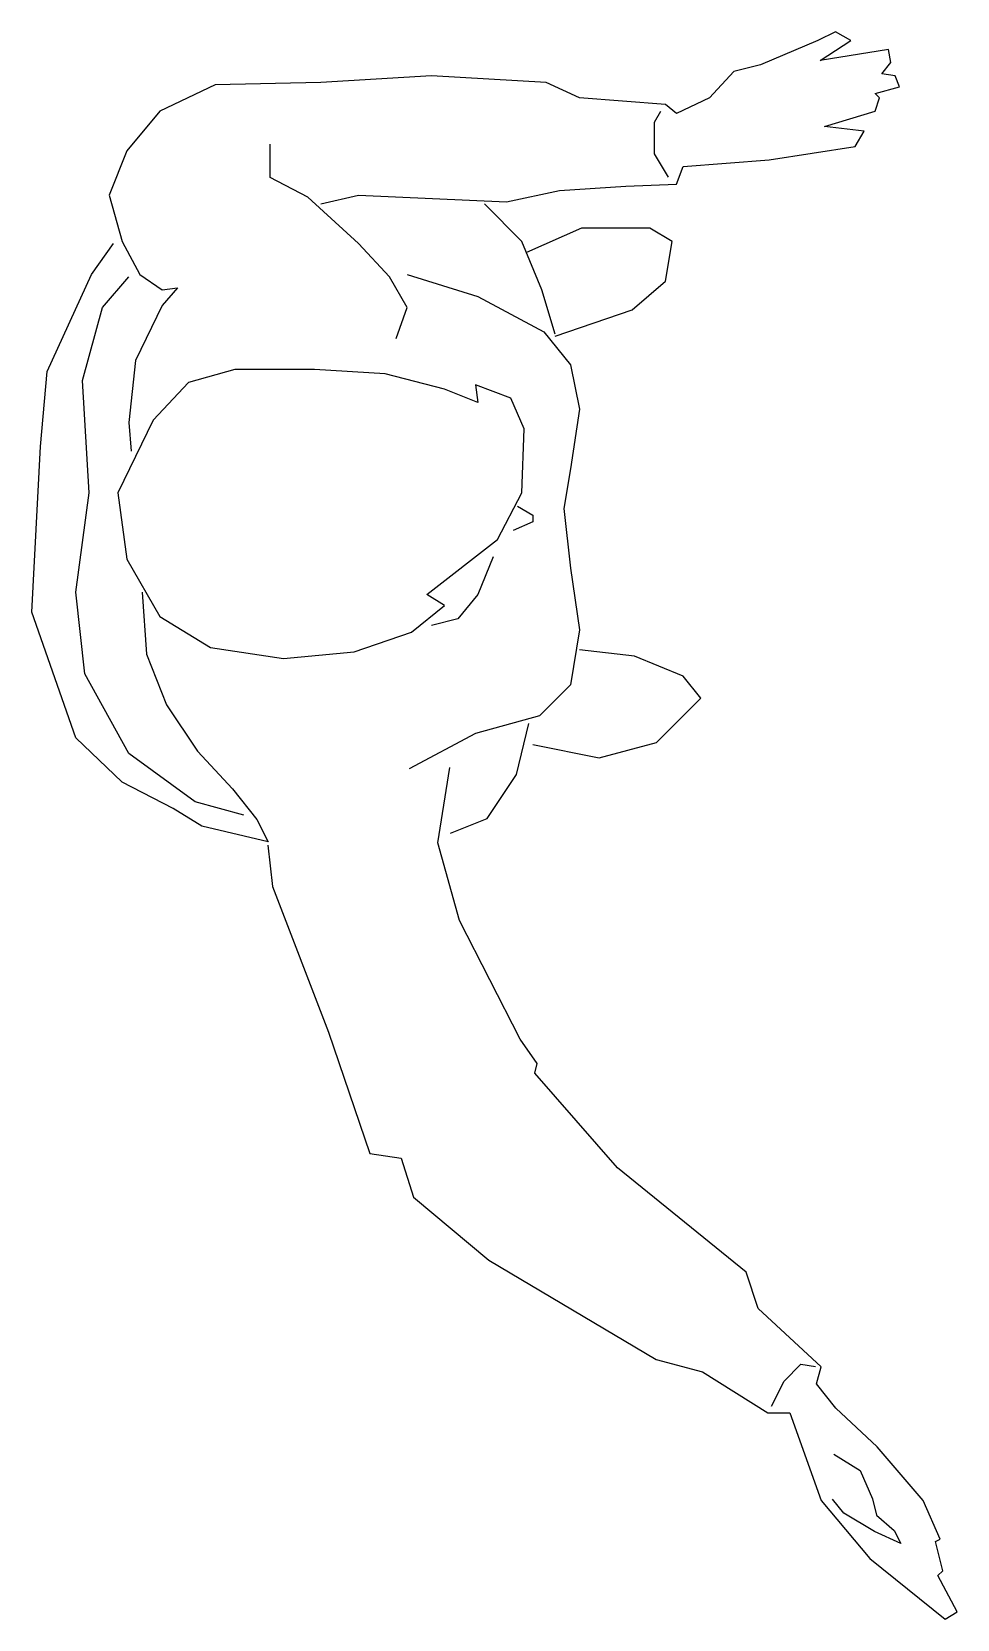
# Model space of a CAD drawing. Header units: millimetres. Extents: x -1486.688 to -1486.187, y 1863.176 to 1864.035.
import ezdxf

# ---------------------------------------------------------------- set-up
doc = ezdxf.new("R2010")
doc.units = ezdxf.units.MM
doc.header["$LTSCALE"] = 10
doc.layers.add('Humanos', color=2, linetype='Continuous')

msp = doc.modelspace()

# ---------------------------------------------------------------- linework, layer by layer
at = {"layer": 'Humanos'}
for points in [[(-1486.53139, 1863.94153), (-1486.51109, 1863.94631), (-1486.43109, 1863.94273), (-1486.40244, 1863.94869), (-1486.36662, 1863.95108), (-1486.33916, 1863.95227), (-1486.33558, 1863.96181), (-1486.28901, 1863.96539), (-1486.24245, 1863.97255), (-1486.23767, 1863.9809), (-1486.25916, 1863.98329), (-1486.2317, 1863.99164), (-1486.22931, 1863.9988), (-1486.2317, 1864.00118), (-1486.21857, 1864.00476), (-1486.22095, 1864.01073), (-1486.22812, 1864.01192), (-1486.22334, 1864.01788), (-1486.22454, 1864.02504), (-1486.26155, 1864.01908), (-1486.24483, 1864.02981), (-1486.25319, 1864.03458), (-1486.26274, 1864.02981), (-1486.29379, 1864.01669), (-1486.30811, 1864.01311), (-1486.32125, 1863.9988), (-1486.33916, 1863.99045), (-1486.34513, 1863.99522), (-1486.39169, 1863.9988), (-1486.4096, 1864.00715), (-1486.47169, 1864.01073), (-1486.53139, 1864.00715), (-1486.5887, 1864.00595), (-1486.61855, 1863.99164), (-1486.63646, 1863.97016), (-1486.64601, 1863.94631), (-1486.63885, 1863.92125), (-1486.62929, 1863.90336), (-1486.61736, 1863.89501), (-1486.609, 1863.8962), (-1486.61736, 1863.88666), (-1486.63168, 1863.85683), (-1486.63526, 1863.82343), (-1486.63407, 1863.80792)], [(-1486.34789, 1863.99145), (-1486.35127, 1863.98555), (-1486.35127, 1863.96868), (-1486.34367, 1863.95604)], [(-1486.49079, 1863.86876), (-1486.48482, 1863.88546), (-1486.49438, 1863.90217), (-1486.51109, 1863.92006), (-1486.53855, 1863.94511), (-1486.55885, 1863.95585), (-1486.55885, 1863.97374)], [(-1486.40483, 1863.87115), (-1486.41199, 1863.89501), (-1486.42274, 1863.92125), (-1486.44303, 1863.94153)], [(-1486.40483, 1863.86996), (-1486.36304, 1863.88427), (-1486.34513, 1863.89978), (-1486.34155, 1863.92125), (-1486.35349, 1863.92841), (-1486.3905, 1863.92841), (-1486.42035, 1863.91529)], [(-1486.6281, 1863.73157), (-1486.62571, 1863.69817), (-1486.61497, 1863.67073), (-1486.59825, 1863.64568), (-1486.57915, 1863.6254), (-1486.56601, 1863.6087), (-1486.56004, 1863.59677), (-1486.59586, 1863.60512), (-1486.61139, 1863.61466), (-1486.63885, 1863.62898), (-1486.66392, 1863.65284), (-1486.6878, 1863.72084), (-1486.68302, 1863.81031), (-1486.67944, 1863.85087), (-1486.65556, 1863.90336), (-1486.64362, 1863.92006)], [(-1486.57318, 1863.61108), (-1486.59945, 1863.61824), (-1486.63526, 1863.64449), (-1486.65914, 1863.68743), (-1486.66392, 1863.73157), (-1486.65676, 1863.78526), (-1486.66034, 1863.8461), (-1486.64959, 1863.88546), (-1486.63526, 1863.90217)], [(-1486.48482, 1863.90336), (-1486.44662, 1863.89143), (-1486.4108, 1863.87234), (-1486.39647, 1863.85445), (-1486.39169, 1863.83059), (-1486.39647, 1863.79838), (-1486.40005, 1863.77691), (-1486.39647, 1863.7447), (-1486.39169, 1863.71129), (-1486.39647, 1863.68147), (-1486.41318, 1863.66477), (-1486.44781, 1863.65522), (-1486.48363, 1863.63614)], [(-1486.42512, 1863.7781), (-1486.41677, 1863.77333), (-1486.41677, 1863.76975), (-1486.42751, 1863.76498)], [(-1486.43826, 1863.75066), (-1486.44662, 1863.73038), (-1486.45736, 1863.71726), (-1486.47169, 1863.71368)], [(-1486.41677, 1863.64926), (-1486.38095, 1863.6421), (-1486.3499, 1863.65045), (-1486.32602, 1863.67431), (-1486.33558, 1863.68624), (-1486.36184, 1863.69698), (-1486.39169, 1863.70056)], [(-1486.4613, 1863.60138), (-1486.44151, 1863.60929), (-1486.42569, 1863.63301), (-1486.41909, 1863.66069)], [(-1486.56015, 1863.59486), (-1486.55753, 1863.57256), (-1486.52733, 1863.49386), (-1486.50502, 1863.42828), (-1486.48795, 1863.42566), (-1486.48139, 1863.40467), (-1486.44069, 1863.37057), (-1486.35011, 1863.31679), (-1486.32517, 1863.31024), (-1486.28973, 1863.28794), (-1486.27791, 1863.28794), (-1486.26085, 1863.24072), (-1486.23459, 1863.20924), (-1486.1939, 1863.17645), (-1486.18733, 1863.18038), (-1486.19783, 1863.20006), (-1486.19521, 1863.20268), (-1486.19915, 1863.21842), (-1486.19652, 1863.21973), (-1486.20571, 1863.24072), (-1486.23065, 1863.26958), (-1486.25297, 1863.29056), (-1486.26347, 1863.30368), (-1486.26085, 1863.31286), (-1486.29498, 1863.34434), (-1486.30154, 1863.36401), (-1486.37112, 1863.42041), (-1486.41575, 1863.47157), (-1486.41444, 1863.47681), (-1486.42363, 1863.48993), (-1486.45645, 1863.5542), (-1486.46826, 1863.59617), (-1486.4617, 1863.63683)], [(-1486.28779, 1863.29165), (-1486.281, 1863.30521), (-1486.27194, 1863.31426), (-1486.26402, 1863.31312)], [(-1486.25409, 1863.26568), (-1486.23979, 1863.25689), (-1486.23318, 1863.2415), (-1486.23098, 1863.23271), (-1486.22142, 1863.22449), (-1486.21778, 1863.21732), (-1486.23208, 1863.22391), (-1486.24859, 1863.23381), (-1486.25471, 1863.24131)]]:
    msp.add_lwpolyline(points, dxfattribs=at)
msp.add_lwpolyline([(-1486.47408, 1863.73038), (-1486.43587, 1863.7602), (-1486.42274, 1863.78526), (-1486.42154, 1863.81985), (-1486.42871, 1863.83655), (-1486.44781, 1863.84371), (-1486.44662, 1863.83417), (-1486.46453, 1863.84133), (-1486.49676, 1863.84968), (-1486.53497, 1863.85206), (-1486.57795, 1863.85206), (-1486.60303, 1863.8449), (-1486.62213, 1863.82462), (-1486.64123, 1863.78526), (-1486.63646, 1863.74947), (-1486.61855, 1863.71845), (-1486.59109, 1863.70175), (-1486.55169, 1863.69578), (-1486.51348, 1863.69936), (-1486.48244, 1863.7101), (-1486.46453, 1863.72441)], close=True, dxfattribs=at)

doc.saveas('drawing.dxf')
